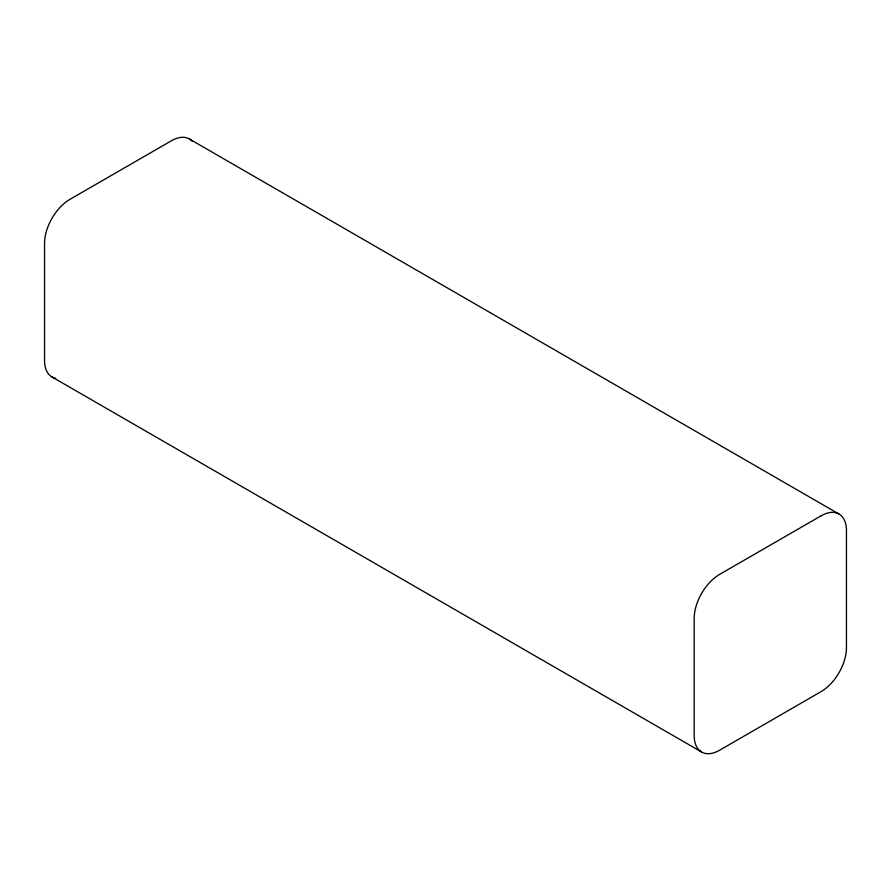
<?xml version="1.0" encoding="UTF-8"?>
<svg xmlns="http://www.w3.org/2000/svg" width="891" height="891" viewBox="0 0 891 891"><rect width="100%" height="100%" fill="white"/><g stroke="black" fill="none" stroke-linecap="round" stroke-linejoin="round"><path stroke-width="1.34" d="M189.382 138.985L839.021 514.051M51.979 376.949L701.618 752.015M192.4 141.446A35.885 20.716 -60 0 0 171.428 140.756L69.921 199.361A35.885 20.716 -60 0 0 44.55 243.31L44.55 360.521A35.885 20.716 -60 0 0 55.632 378.341M821.079 515.822L719.572 574.428A35.885 20.716 -60 0 0 694.189 618.376L694.189 735.587A35.885 20.716 -60 0 0 719.572 750.244L821.079 691.639A35.885 20.716 -60 0 0 846.45 647.69L846.45 530.479A35.885 20.716 -60 0 0 821.079 515.822"/></g></svg>
